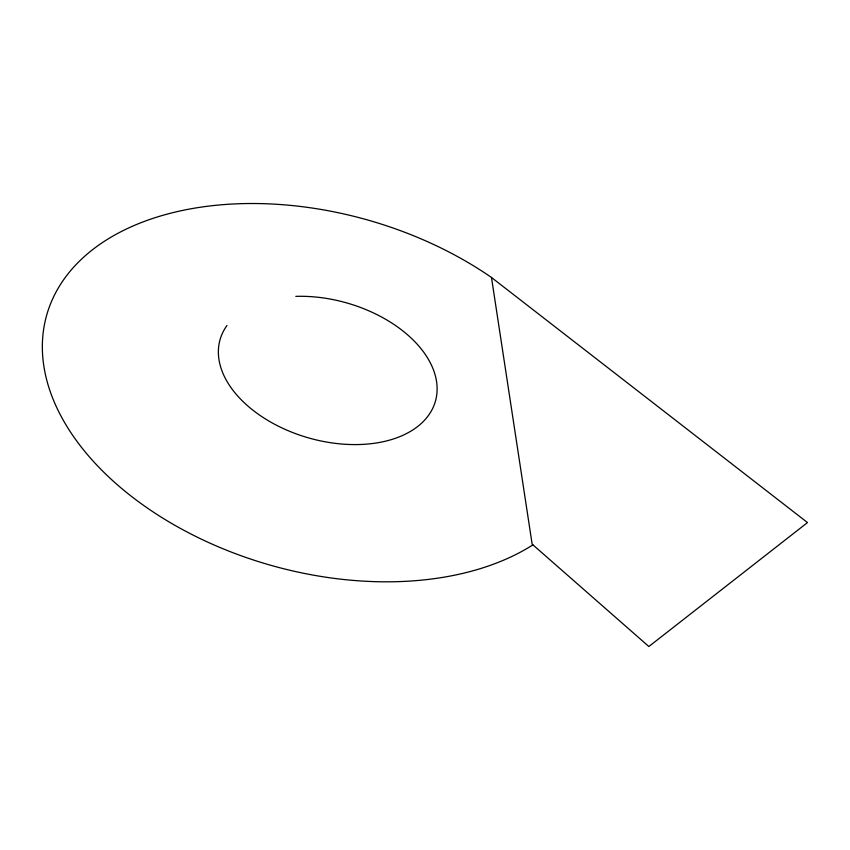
<?xml version="1.0" encoding="UTF-8"?>
<svg xmlns="http://www.w3.org/2000/svg" width="850" height="850" viewBox="0 0 850 850"><rect width="100%" height="100%" fill="white"/><g stroke="black" fill="none" stroke-linecap="round" stroke-linejoin="round"><path stroke-width="1.27" d="M491.481 277.483L807.5 522.569L648.858 646.521L532.153 544.181L491.481 277.483A283.39 179.339 15.9 0 0 103.498 241.867A283.39 179.339 15.9 0 0 144.426 505.973A283.39 179.339 15.9 0 0 532.918 544.861M295.811 296.363A111.988 70.136 16 0 1 436.889 384.243A111.988 70.136 16 0 1 309.527 438.175A111.988 70.136 16 0 1 226.971 325.507"/></g></svg>
